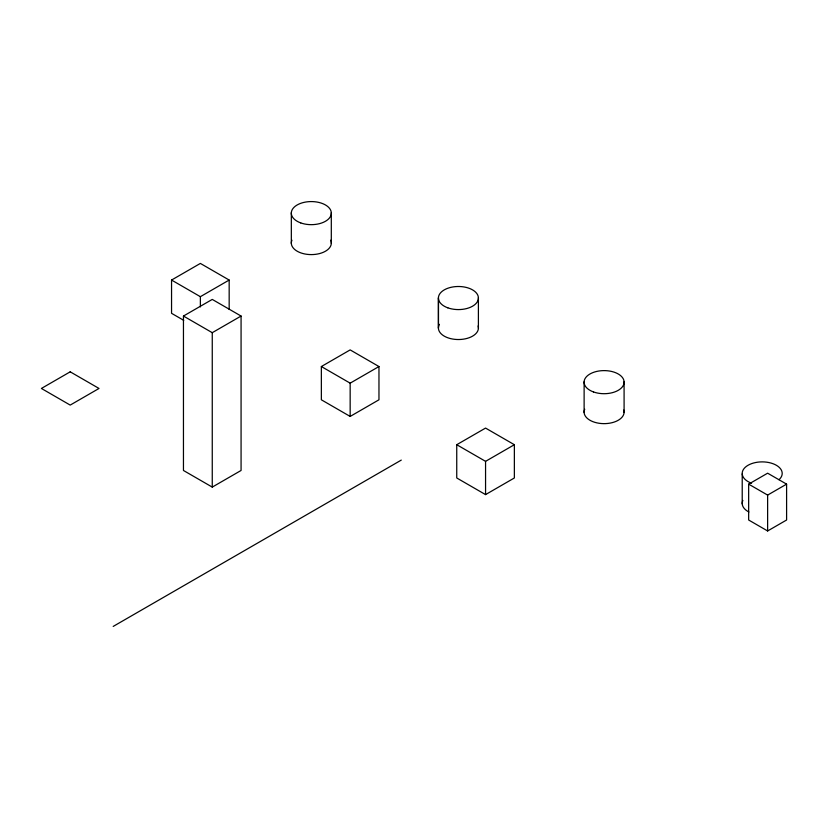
<?xml version="1.0" encoding="UTF-8"?>
<svg xmlns="http://www.w3.org/2000/svg" width="828" height="828" viewBox="0 0 828 828"><rect width="100%" height="100%" fill="white"/><g stroke="black" fill="none" stroke-linecap="round" stroke-linejoin="round"><path stroke-width="1.24" d="M183.744 320.353L171.551 313.315L171.551 280.05L200.366 263.418L229.17 280.05L229.17 309.475M171.551 280.05L200.366 296.683L229.17 280.05M183.454 316.048L212.258 299.415L241.072 316.048L241.072 470.47L212.258 487.102L183.454 470.47L183.454 316.048L212.258 332.68L241.072 316.048M321.357 366.535L350.161 349.902L378.965 366.535L378.965 399.8L350.161 416.432L321.357 399.8L321.357 366.535L350.161 383.167L378.965 366.535M113.198 626.423L401.28 460.099M456.745 444.708L485.56 428.076L514.364 444.708L514.364 477.973L485.56 494.606L456.745 477.973L456.745 444.708L485.56 461.341L514.364 444.708M748.657 484.142L767.628 473.192L786.6 484.142L786.6 520.005L767.628 530.965L748.657 520.005L748.657 484.142L767.628 495.092L786.6 484.142M767.628 495.092L767.628 530.965M742.219 473.926L742.219 503.859M624.084 381.739L624.095 412.499M584.123 381.749L584.123 412.51M485.56 461.341L485.56 494.606M478.398 297.625L478.398 328.385M438.436 298.463L438.436 328.395M438.436 297.635L438.436 327.577M350.161 383.167L350.161 416.432M331.303 212.703L331.303 243.463M291.332 212.713L291.332 243.473M212.258 332.68L212.258 487.102M200.366 296.683L200.366 306.919M330.693 240.192A19.996 11.54 0 0 1 311.328 254.6A19.996 11.54 0 0 1 291.942 240.203M478.098 325.921A19.996 11.54 0 0 1 456.994 339.501A19.996 11.54 0 0 1 439.44 324.338M623.784 410.036A19.996 11.54 0 0 1 603.405 423.636A19.996 11.54 0 0 1 584.723 409.249M751.576 483.21A19.996 11.54 0 0 1 745.293 467.261A19.996 11.54 0 0 1 772.948 463.69A19.996 11.54 0 0 1 779.013 479.681M748.895 511.994A19.996 11.54 0 0 1 742.861 500.433M70.204 371.824L41.4 388.456L70.204 405.089L99.018 388.456L70.204 371.824M300.719 222.908A19.996 11.54 0 0 0 331.303 213.52A19.996 11.54 0 0 0 301.941 202.922A19.996 11.54 0 0 0 300.719 222.908M447.813 307.83A19.996 11.54 0 0 0 478.398 298.453A19.996 11.54 0 0 0 449.035 287.844A19.996 11.54 0 0 0 447.813 307.83M593.5 391.944A19.996 11.54 0 0 0 624.095 382.567A19.996 11.54 0 0 0 594.721 371.958A19.996 11.54 0 0 0 593.5 391.944"/></g></svg>
